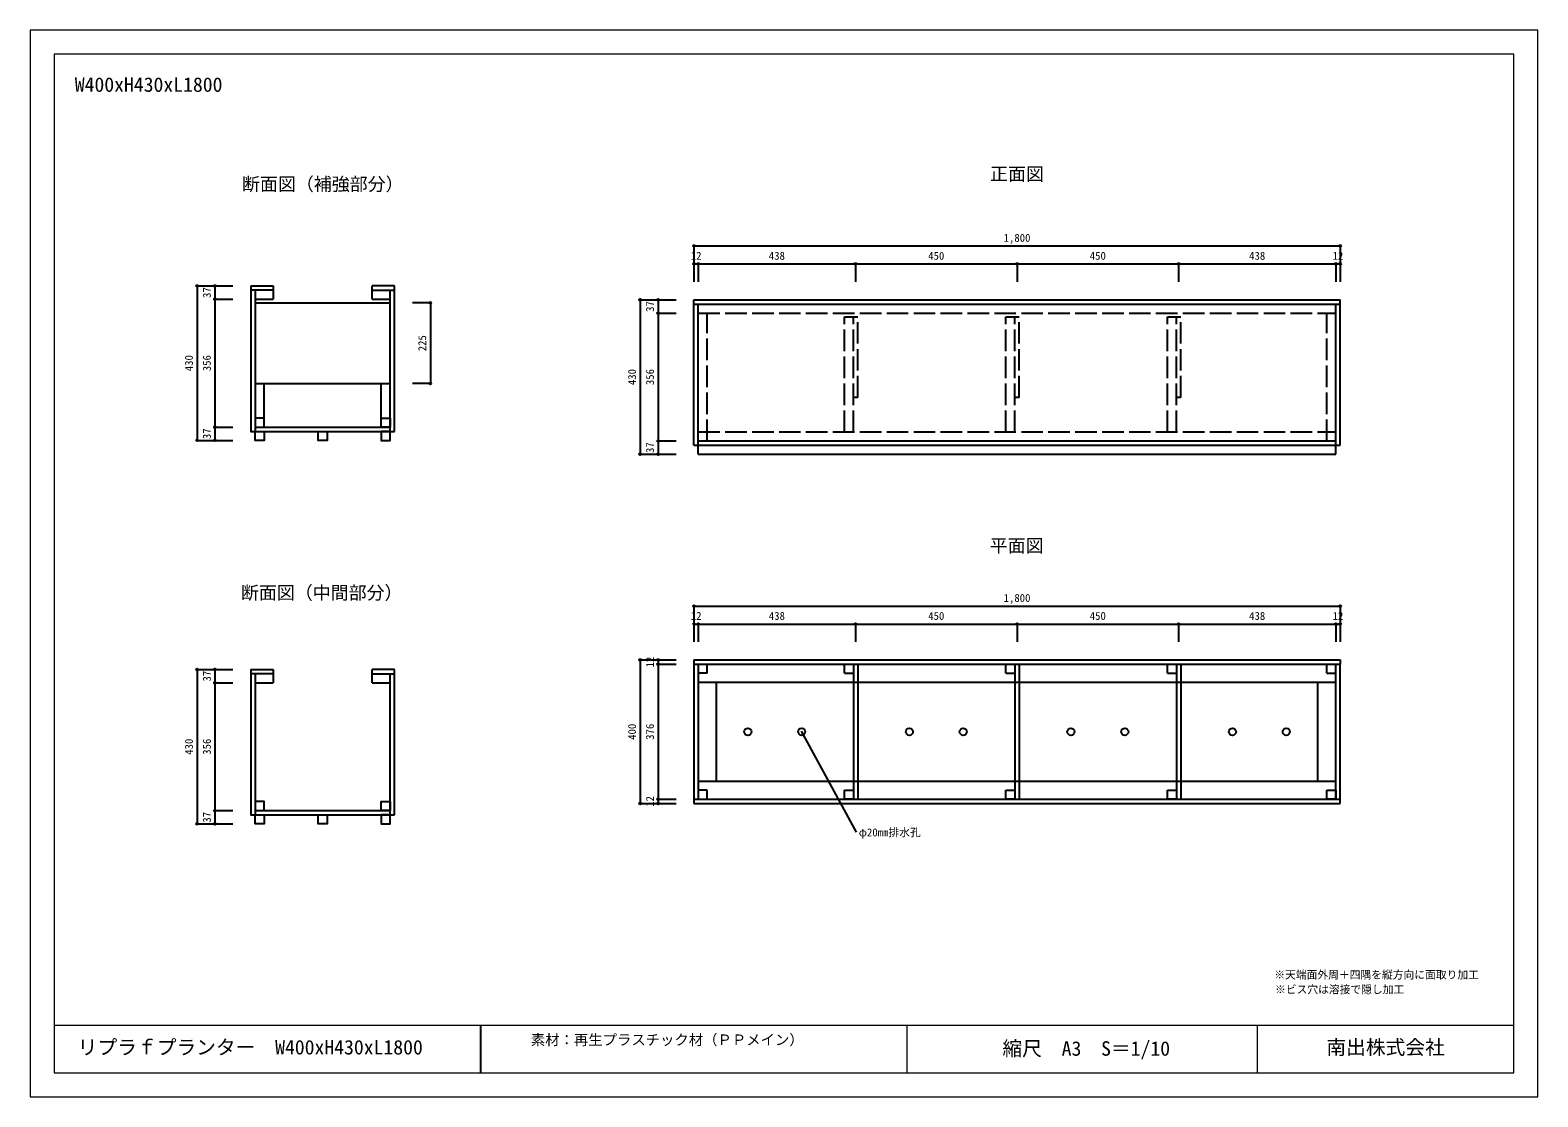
# Model space of a CAD drawing. Units: millimetres at full size, sheet at 1:10, with parts at other scales. Extents: x -2100 to 2100, y -1485 to 1485.
import ezdxf
from ezdxf.enums import TextEntityAlignment as Align

# ---------------------------------------------------------------- set-up
doc = ezdxf.new("R2010")
doc.units = ezdxf.units.MM
doc.header["$LTSCALE"] = 10
doc.header["$PDMODE"] = 32
doc.header["$PDSIZE"] = 5
doc.linetypes.add('DASHED', pattern=[7.5, 6, -1.5])
doc.layers.add('0-0', color=7, linetype='Continuous', lineweight=18)
doc.layers.add('1-0', color=4, linetype='Continuous')
doc.styles.add('ＭＳ ゴシック', font='')
doc.styles.get('ＭＳ ゴシック').set_extended_font_data('MS Gothic')

msp = doc.modelspace()

# ---------------------------------------------------------------- linework, layer by layer
at = {"layer": '0-0'}
for p, q in [((2033.33, -1418.33), (2033.33, 1418.33)), ((-2033.33, -1285), (2033.33, -1285)), ((342.48, -1285), (342.48, -1418.33)), ((1318.41, -1285), (1318.41, -1418.33)), ((-2033.33, -1418.33), (2033.33, -1418.33))]:
    msp.add_line(p, q, dxfattribs=at)
msp.add_lwpolyline([(2100, 1485), (-2100, 1485), (-2100, -1485), (2100, -1485)], close=True, dxfattribs=at)
msp.add_lwpolyline([(2033.33, 1418.33), (-2033.33, 1418.33), (-2033.33, -1418.33)], dxfattribs=at)
at = {"layer": '1-0'}
for p, q in [((-250.76, 884.15), (-250.76, 834.15)), ((-250.76, 884.15), (1549.24, 884.15)), ((1549.24, 884.15), (1549.24, 834.15)), ((-250.76, 834.15), (-250.76, 784.15)), ((-250.76, 834.15), (-238.76, 834.15)), ((-238.76, 834.15), (199.24, 834.15)), ((-238.76, 834.15), (-238.76, 784.15)), ((199.24, 834.15), (649.24, 834.15)), ((199.24, 834.15), (199.24, 784.15)), ((649.24, 834.15), (1099.24, 834.15)), ((649.24, 834.15), (649.24, 784.15)), ((1099.24, 834.15), (1537.24, 834.15)), ((1099.24, 834.15), (1099.24, 784.15)), ((1537.24, 834.15), (1549.24, 834.15)), ((1537.24, 834.15), (1537.24, 784.15)), ((1549.24, 834.15), (1549.24, 784.15)), ((-1635.17, 772.88), (-1635.17, 342.88)), ((-1635.17, 772.88), (-1585.17, 772.88)), ((-1585.17, 772.88), (-1585.17, 735.88)), ((-1585.17, 772.88), (-1535.17, 772.88)), ((-1585.17, 735.88), (-1535.17, 735.88)), ((-1585.17, 735.88), (-1585.17, 379.88)), ((-985.17, 725.88), (-1035.17, 725.88)), ((-985.17, 725.88), (-985.17, 500.88)), ((-400.76, 734.15), (-350.76, 734.15)), ((-400.76, 734.15), (-400.76, 304.15)), ((-350.76, 734.15), (-300.76, 734.15)), ((-350.76, 734.15), (-350.76, 697.15)), ((-350.76, 697.15), (-350.76, 341.15)), ((-350.76, 697.15), (-300.76, 697.15)), ((-985.17, 500.88), (-1035.17, 500.88)), ((-1585.17, 379.88), (-1535.17, 379.88)), ((-1585.17, 379.88), (-1585.17, 342.88)), ((-1635.17, 342.88), (-1585.17, 342.88)), ((-1585.17, 342.88), (-1535.17, 342.88)), ((-350.76, 341.15), (-350.76, 304.15)), ((-350.76, 341.15), (-300.76, 341.15)), ((-400.76, 304.15), (-350.76, 304.15)), ((-350.76, 304.15), (-300.76, 304.15)), ((-250.76, -118.5), (-250.76, -168.5)), ((-250.76, -118.5), (1549.24, -118.5)), ((1549.24, -118.5), (1549.24, -168.5)), ((-250.76, -168.5), (-250.76, -218.5)), ((-250.76, -168.5), (-238.76, -168.5)), ((-238.76, -168.5), (199.24, -168.5)), ((-238.76, -168.5), (-238.76, -218.5)), ((199.24, -168.5), (649.24, -168.5)), ((199.24, -168.5), (199.24, -218.5)), ((649.24, -168.5), (1099.24, -168.5)), ((649.24, -168.5), (649.24, -218.5)), ((1099.24, -168.5), (1537.24, -168.5)), ((1099.24, -168.5), (1099.24, -218.5)), ((1537.24, -168.5), (1549.24, -168.5)), ((1537.24, -168.5), (1537.24, -218.5)), ((1549.24, -168.5), (1549.24, -218.5)), ((-400.76, -268.5), (-350.76, -268.5)), ((-400.76, -268.5), (-400.76, -668.5)), ((-350.76, -268.5), (-300.76, -268.5)), ((-350.76, -268.5), (-350.76, -280.5)), ((-350.76, -280.5), (-350.76, -656.5)), ((-350.76, -280.5), (-300.76, -280.5)), ((-1635.17, -295.13), (-1635.17, -725.13)), ((-1635.17, -295.13), (-1585.17, -295.13)), ((-1585.17, -295.13), (-1585.17, -332.13)), ((-1585.17, -295.13), (-1535.17, -295.13)), ((-1585.17, -332.13), (-1535.17, -332.13)), ((-1585.17, -332.13), (-1585.17, -688.13)), ((-400.76, -668.5), (-350.76, -668.5)), ((-350.76, -656.5), (-350.76, -668.5)), ((-350.76, -656.5), (-300.76, -656.5)), ((-350.76, -668.5), (-300.76, -668.5)), ((-1585.17, -688.13), (-1535.17, -688.13)), ((-1585.17, -688.13), (-1585.17, -725.13)), ((-1635.17, -725.13), (-1585.17, -725.13)), ((-1585.17, -725.13), (-1535.17, -725.13))]:
    msp.add_line(p, q, dxfattribs=at)
at = {"layer": '1-0', "color": 7}
for p, q in [((-1485.17, 772.88), (-1473.17, 772.88)), ((-1423.17, 760.88), (-1485.17, 760.88)), ((-1473.17, 772.88), (-1423.17, 772.88)), ((-1473.17, 760.88), (-1473.17, 367.88)), ((-1423.17, 772.88), (-1423.17, 735.88)), ((-1097.17, 772.88), (-1147.17, 772.88)), ((-1147.17, 735.88), (-1147.17, 772.88)), ((-1147.17, 760.88), (-1085.17, 760.88)), ((-1085.17, 772.88), (-1097.17, 772.88)), ((-1097.17, 367.88), (-1097.17, 760.88)), ((-1085.17, 367.88), (-1085.17, 772.88)), ((-1473.17, 735.88), (-1423.17, 735.88)), ((-1473.17, 725.88), (-1097.17, 725.88)), ((-1147.17, 735.88), (-1097.17, 735.88)), ((-250.76, 329.15), (-250.76, 734.15)), ((-250.76, 734.15), (1549.24, 734.15)), ((-250.76, 722.15), (1549.24, 722.15)), ((-238.76, 304.15), (-238.76, 722.15)), ((1537.24, 304.15), (1537.24, 722.15)), ((1549.24, 329.15), (1549.24, 734.15)), ((-1473.17, 500.88), (-1097.17, 500.88)), ((-1448.17, 404.88), (-1448.17, 500.88)), ((-1122.17, 404.88), (-1122.17, 500.88)), ((-1473.17, 379.88), (-1097.17, 379.88)), ((-238.76, 341.15), (1537.24, 341.15)), ((-250.76, 329.15), (1549.24, 329.15)), ((-238.76, 304.15), (1537.24, 304.15)), ((-250.76, -268.5), (-250.76, -280.5)), ((-250.76, -268.5), (1549.24, -268.5)), ((-250.76, -280.5), (1549.24, -280.5)), ((-250.76, -280.5), (-250.76, -668.5)), ((-238.76, -280.5), (-238.76, -656.5)), ((1537.24, -656.5), (1537.24, -280.5)), ((1549.24, -268.5), (1549.24, -280.5)), ((1549.24, -668.5), (1549.24, -280.5)), ((-1485.17, -295.13), (-1473.17, -295.13)), ((-1423.17, -307.13), (-1485.17, -307.13)), ((-1473.17, -295.13), (-1423.17, -295.13)), ((-1473.17, -307.13), (-1473.17, -700.13)), ((-1473.17, -332.13), (-1423.17, -332.13)), ((-1423.17, -295.13), (-1423.17, -332.13)), ((-1097.17, -295.13), (-1147.17, -295.13)), ((-1147.17, -332.13), (-1147.17, -295.13)), ((-1147.17, -307.13), (-1085.17, -307.13)), ((-1147.17, -332.13), (-1097.17, -332.13)), ((-1085.17, -295.13), (-1097.17, -295.13)), ((-1097.17, -700.13), (-1097.17, -307.13)), ((-1085.17, -700.13), (-1085.17, -295.13)), ((-238.76, -330.5), (1537.24, -330.5)), ((-188.76, -330.5), (-188.76, -606.5)), ((193.24, -330.5), (193.24, -606.5)), ((205.24, -330.5), (205.24, -606.5)), ((643.24, -330.5), (643.24, -606.5)), ((655.24, -330.5), (655.24, -606.5)), ((1093.24, -330.5), (1093.24, -606.5)), ((1105.24, -330.5), (1105.24, -606.5)), ((1487.24, -606.5), (1487.24, -330.5)), ((48.19, -466.98), (201.41, -747.98)), ((-238.76, -606.5), (1537.24, -606.5)), ((-250.76, -656.5), (1549.24, -656.5)), ((-250.76, -668.5), (1549.24, -668.5)), ((193.24, -656.5), (168.24, -656.5)), ((193.24, -631.5), (193.24, -656.5)), ((-1473.17, -688.13), (-1097.17, -688.13)), ((-845.33, -1285), (-845.33, -1418.33))]:
    msp.add_line(p, q, dxfattribs=at)
at = {"layer": '1-0', "color": 7, "linetype": 'DASHED'}
for p, q in [((-238.76, 697.15), (1537.24, 697.15)), ((-213.76, 341.15), (-213.76, 697.15)), ((168.24, 687.15), (205.24, 687.15)), ((168.24, 366.15), (168.24, 687.15)), ((193.24, 366.15), (193.24, 687.15)), ((205.24, 462.15), (205.24, 687.15)), ((618.24, 687.15), (655.24, 687.15)), ((618.24, 366.15), (618.24, 687.15)), ((643.24, 366.15), (643.24, 687.15)), ((655.24, 462.15), (655.24, 687.15)), ((1068.24, 687.15), (1105.24, 687.15)), ((1068.24, 366.15), (1068.24, 687.15)), ((1093.24, 366.15), (1093.24, 687.15)), ((1105.24, 462.15), (1105.24, 687.15)), ((1512.24, 341.15), (1512.24, 697.15)), ((205.24, 462.15), (193.24, 462.15)), ((655.24, 462.15), (643.24, 462.15)), ((1105.24, 462.15), (1093.24, 462.15)), ((-238.76, 366.15), (1537.24, 366.15)), ((-213.76, -305.5), (-213.76, -280.5)), ((168.24, -305.5), (168.24, -280.5)), ((193.24, -280.5), (193.24, -330.5)), ((205.24, -280.5), (205.24, -330.5)), ((618.24, -305.5), (618.24, -280.5)), ((643.24, -280.5), (643.24, -330.5)), ((655.24, -280.5), (655.24, -330.5)), ((1068.24, -305.5), (1068.24, -280.5)), ((1093.24, -280.5), (1093.24, -330.5)), ((1105.24, -280.5), (1105.24, -330.5)), ((1512.24, -305.5), (1512.24, -280.5)), ((-213.76, -305.5), (-238.76, -305.5)), ((168.24, -305.5), (193.24, -305.5)), ((618.24, -305.5), (643.24, -305.5)), ((1068.24, -305.5), (1093.24, -305.5)), ((1512.24, -305.5), (1537.24, -305.5)), ((193.24, -606.5), (193.24, -656.5)), ((205.24, -606.5), (205.24, -656.5)), ((643.24, -606.5), (643.24, -656.5)), ((655.24, -606.5), (655.24, -656.5)), ((1093.24, -606.5), (1093.24, -656.5)), ((1105.24, -606.5), (1105.24, -656.5))]:
    msp.add_line(p, q, dxfattribs=at)
at = {"layer": '1-0', "color": 7}
for points in [[(-1485.17, 772.88), (-1485.17, 367.88), (-1085.17, 367.88)], [(-1485.17, -295.13), (-1485.17, -700.13), (-1085.17, -700.13)], [(-238.76, -631.5), (-238.76, -656.5), (-213.76, -656.5)], [(643.24, -631.5), (643.24, -656.5), (618.24, -656.5)], [(1093.24, -631.5), (1093.24, -656.5), (1068.24, -656.5)], [(1537.24, -631.5), (1537.24, -656.5), (1512.24, -656.5)]]:
    msp.add_lwpolyline(points, dxfattribs=at)
for points in [[(-1473.17, 379.88), (-1448.17, 379.88), (-1448.17, 404.88), (-1473.17, 404.88)], [(-1097.17, 379.88), (-1122.17, 379.88), (-1122.17, 404.88), (-1097.17, 404.88)], [(-1473.17, 367.88), (-1448.17, 367.88), (-1448.17, 342.88), (-1473.17, 342.88)], [(-1297.67, 367.88), (-1272.67, 367.88), (-1272.67, 342.88), (-1297.67, 342.88)], [(-1097.17, 367.88), (-1122.17, 367.88), (-1122.17, 342.88), (-1097.17, 342.88)], [(-1473.17, -688.13), (-1448.17, -688.13), (-1448.17, -663.13), (-1473.17, -663.13)], [(-1097.17, -688.13), (-1122.17, -688.13), (-1122.17, -663.13), (-1097.17, -663.13)], [(-1473.17, -700.13), (-1448.17, -700.13), (-1448.17, -725.13), (-1473.17, -725.13)], [(-1297.67, -700.13), (-1272.67, -700.13), (-1272.67, -725.13), (-1297.67, -725.13)], [(-1097.17, -700.13), (-1122.17, -700.13), (-1122.17, -725.13), (-1097.17, -725.13)]]:
    msp.add_lwpolyline(points, close=True, dxfattribs=at)
at = {"layer": '1-0', "color": 7, "linetype": 'DASHED'}
for points in [[(-213.76, -656.5), (-213.76, -631.5), (-238.76, -631.5)], [(168.24, -656.5), (168.24, -631.5), (193.24, -631.5)], [(618.24, -656.5), (618.24, -631.5), (643.24, -631.5)], [(1068.24, -656.5), (1068.24, -631.5), (1093.24, -631.5)], [(1512.24, -656.5), (1512.24, -631.5), (1537.24, -631.5)]]:
    msp.add_lwpolyline(points, dxfattribs=at)
at = {"layer": '1-0', "color": 7}
for centre in [(-100.76, -468.57), (49.24, -468.57), (349.24, -468.57), (499.24, -468.57), (799.24, -468.57), (949.24, -468.57), (1249.24, -468.57), (1399.24, -468.57)]:
    msp.add_circle(centre, 10, dxfattribs=at)
at = {"layer": '1-0'}
for p in [(-250.76, 884.15), (1549.24, 884.15), (-250.76, 834.15), (-238.76, 834.15), (199.24, 834.15), (649.24, 834.15), (1099.24, 834.15), (1537.24, 834.15), (1549.24, 834.15), (-1635.17, 772.88), (-1585.17, 772.88), (-1585.17, 735.88), (-985.17, 725.88), (-400.76, 734.15), (-350.76, 734.15), (-350.76, 697.15), (-985.17, 500.88), (-1585.17, 379.88), (-1635.17, 342.88), (-1585.17, 342.88), (-350.76, 341.15), (-400.76, 304.15), (-350.76, 304.15), (-250.76, -118.5), (1549.24, -118.5), (-250.76, -168.5), (-238.76, -168.5), (199.24, -168.5), (649.24, -168.5), (1099.24, -168.5), (1537.24, -168.5), (1549.24, -168.5), (-1635.17, -295.13), (-1585.17, -295.13), (-400.76, -268.5), (-350.76, -268.5), (-350.76, -280.5), (-1585.17, -332.13), (-400.76, -668.5), (-350.76, -656.5), (-350.76, -668.5), (-1585.17, -688.13), (-1635.17, -725.13), (-1585.17, -725.13)]:
    msp.add_point(p, dxfattribs=at)

# ---------------------------------------------------------------- texts
at = {"layer": '0-0', "style": 'ＭＳ ゴシック'}
for s, p in [('W400xH430xL1800', (-1975.71, 1301.23)), ('リプラｆプランター\u3000W400xH430xL1800', (-1967.52, -1379.17)), ('縮尺\u3000A3\u3000S＝1/10', (608.5, -1382.66)), ('南出株式会社', (1510.87, -1379.17))]:
    msp.add_text(s, height=40.32, dxfattribs=at).set_placement(p, align=Align.BOTTOM_LEFT)
at = {"layer": '1-0', "style": 'ＭＳ ゴシック'}
for s, height, p in [('正面図', 36.66, (574.03, 1055.43)), ('断面図（補強部分）', 36.66, (-1509.75, 1027.07)), ('1,800', 21.99, (611.74, 889.15)), ('12', 21.99, (-259.76, 839.15)), ('438', 21.99, (-42.26, 839.15)), ('450', 21.99, (401.74, 839.15)), ('450', 21.99, (851.74, 839.15)), ('438', 21.99, (1295.74, 839.15)), ('12', 21.99, (1528.24, 839.15)), ('平面図', 36.66, (573.12, 20.39)), ('断面図（中間部分）', 36.66, (-1512.75, -110.68)), ('1,800', 21.99, (611.74, -113.5)), ('12', 21.99, (-259.76, -163.5)), ('438', 21.99, (-42.26, -163.5)), ('450', 21.99, (401.74, -163.5)), ('450', 21.99, (851.74, -163.5)), ('438', 21.99, (1295.74, -163.5)), ('12', 21.99, (1528.24, -163.5)), ('φ20mm排水孔', 21.99, (208.41, -766.32)), ('※天端面外周＋四隅を縦方向に面取り加工', 21.99, (1365.91, -1162.65)), ('※ビス穴は溶接で隠し加工', 21.99, (1367.91, -1203.65))]:
    msp.add_text(s, height=height, dxfattribs=at).set_placement(p, align=Align.BOTTOM_LEFT)
for s, p in [('37', (-1590.17, 739.38)), ('37', (-355.76, 700.65)), ('225', (-990.17, 590.88)), ('430', (-1640.17, 535.38)), ('356', (-1590.17, 535.38)), ('430', (-405.76, 496.65)), ('356', (-355.76, 496.65)), ('37', (-1590.17, 346.38)), ('37', (-355.76, 307.65)), ('12', (-355.76, -289.5)), ('37', (-1590.17, -328.63)), ('400', (-405.76, -491)), ('376', (-355.76, -491)), ('430', (-1640.17, -532.63)), ('356', (-1590.17, -532.63)), ('12', (-355.76, -677.5)), ('37', (-1590.17, -721.63))]:
    msp.add_text(s, height=21.99, rotation=90, dxfattribs=at).set_placement(p, align=Align.BOTTOM_LEFT)
at = {"layer": '1-0', "color": 7, "style": 'ＭＳ ゴシック'}
msp.add_text('素材：再生プラスチック材（ＰＰメイン）', height=29.33, dxfattribs=at).set_placement((-705.3, -1349.61), align=Align.BOTTOM_LEFT)

doc.saveas('drawing.dxf')
